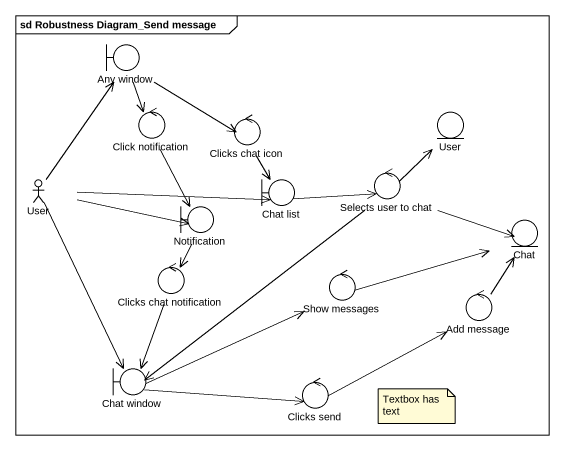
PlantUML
@startuml
mainframe sd Robustness Diagram_Send message
boundary "Any window" as Any_window
control "Click notification" as Click_notification
control "Clicks chat icon" as Clicks_chat_icon
entity User
control "Selects user to chat" as Selects_user_to_chat
actor "User" as User_2
boundary Notification
boundary "Chat list" as Chat_list
entity Chat
control "Clicks chat notification" as Clicks_chat_notification
control "Show messages" as Show_messages
control "Add message" as Add_message
boundary "Chat window" as Chat_window
control "Clicks send" as Clicks_send
Any_window --> Click_notification
Any_window --> Clicks_chat_icon
Click_notification --> Notification
Clicks_chat_icon --> Chat_list
Selects_user_to_chat -up-> User
Selects_user_to_chat -right-> Chat
Selects_user_to_chat --> Chat_window
User_2 -up-> Any_window
User_2 -right-> Notification
User_2 -right-> Chat_list
User_2 --> Chat_window
Notification --> Clicks_chat_notification
Chat_list -right-> Selects_user_to_chat
Clicks_chat_notification --> Chat_window
Show_messages -right-> Chat
Add_message -up-> Chat
Chat_window -right-> Show_messages
Chat_window -right-> Clicks_send
Clicks_send -right-> Add_message
note as N1
  Textbox has text
end note
@enduml
